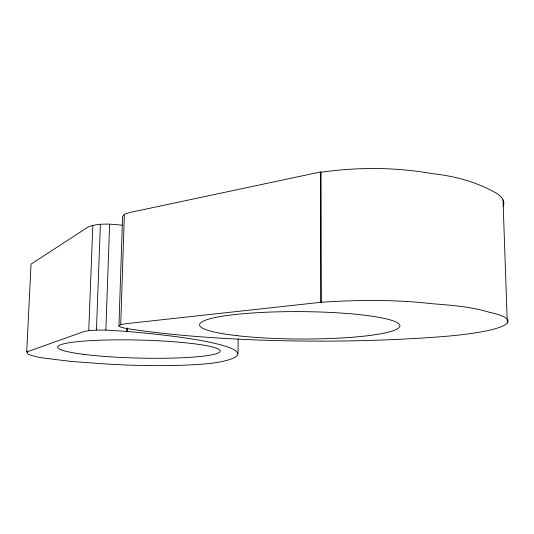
<?xml version="1.0" encoding="UTF-8"?>
<svg xmlns="http://www.w3.org/2000/svg" width="534" height="534" viewBox="0 0 534 534"><rect width="100%" height="100%" fill="white"/><g stroke="black" fill="none" stroke-linecap="round" stroke-linejoin="round"><path stroke-width="0.8" d="M237.984 353.755L238.171 338.77M122.326 225.235C111.019 224.093 98.964 222.738 88.137 227.003L31.039 264.136L26.7 351.973L27.428 352.019L27.962 354.135C37.5 358.06 47.967 358.367 58.052 359.869L71.916 361.491L101.266 363.647A89.886 9.345 1.4 0 0 219.587 362.012A191.613 20.539 2 0 0 131.644 331.848L126.945 331.467L127.052 328.143M126.945 331.467L127.225 328.09M118.928 325.94L120.731 324.659L126.278 323.664L321.328 302.251C358.087 299.841 395.12 299.474 431.759 303.686C451.036 305.248 470.628 306.543 489.217 312.236A123.054 16.995 -0.4 0 1 440.23 336.774A276.485 44.022 0 0 1 139.721 330.453L126.658 328.537L121.051 327.302L118.928 325.94L122.586 216.63L124.389 214.334L129.849 212.492L320.433 171.995L321.054 172.248C358.227 166.935 396.161 167.189 433.121 173.764C455.575 176.173 477.456 182.207 497.047 193.575A120.564 30.078 -1.5 0 1 503.248 206.324M120.731 324.659L124.389 214.334M26.7 351.973L84.005 331.541L88.751 330.626L96.434 330.105L105.845 330.079L109.63 224.126M96.434 330.105L100.385 224.3M88.751 330.626L92.823 225.315M105.845 330.079L127.119 331.414M503.008 199.87L507.3 322.856M321.054 172.248L321.328 302.251M320.433 171.995L320.694 302.104M83.718 354.356A81.308 9.018 1.4 0 0 218.152 353.001A81.308 9.018 1.4 0 0 114.723 339.871A81.308 9.018 1.4 0 0 83.718 354.356M237.436 335.719A100.185 13.697 0.3 0 0 398.905 327.769A100.185 13.697 0.3 0 0 263.142 312.377A100.185 13.697 0.3 0 0 237.436 335.719"/></g></svg>
